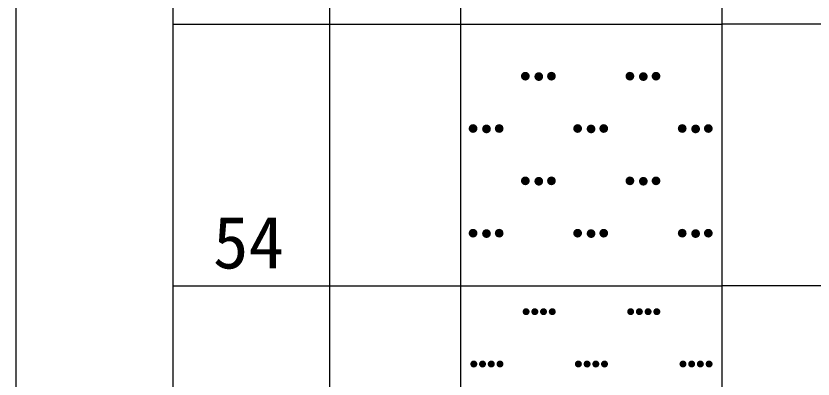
# Model space of a CAD drawing. Header units: inches. Extents: x -27 to 109, y -598 to 26.
# Drawn here: x 14.68 to 20.78, y -272.55 to -269.77 of the extents above; entities that cross this region are included whole.
import ezdxf

# ---------------------------------------------------------------- set-up
doc = ezdxf.new("R2010")
doc.units = ezdxf.units.IN
doc.header["$MEASUREMENT"] = 0
doc.layers.get('0').update_dxf_attribs({"lineweight": 0})
doc.styles.add('宋体', font='')
doc.styles.get('宋体').set_extended_font_data('宋体')

# ---------------------------------------------------------------- blocks, each defined once
blk = doc.blocks.new('lr_block_45')
at = {"true_color": 0x000000}
for points in [[(18.611, -270.2394), (18.6122, -270.2307), (18.611, -270.222), (18.6078, -270.214), (18.6025, -270.2071), (18.5955, -270.2017), (18.5875, -270.1986), (18.5789, -270.1973), (18.5702, -270.1986), (18.5622, -270.2017), (18.5553, -270.2071), (18.5499, -270.214), (18.5467, -270.222), (18.5455, -270.2307), (18.5467, -270.2394), (18.5499, -270.2473), (18.5553, -270.2543), (18.5622, -270.2596), (18.5702, -270.2628), (18.5789, -270.264), (18.5875, -270.2628), (18.5955, -270.2596), (18.6025, -270.2543), (18.6078, -270.2473)], [(18.7138, -270.2424), (18.715, -270.2337), (18.7138, -270.2251), (18.7106, -270.2171), (18.7053, -270.2101), (18.6983, -270.2048), (18.6903, -270.2016), (18.6817, -270.2004), (18.673, -270.2016), (18.665, -270.2048), (18.6581, -270.2101), (18.6527, -270.2171), (18.6495, -270.2251), (18.6483, -270.2337), (18.6495, -270.2424), (18.6527, -270.2504), (18.6581, -270.2573), (18.665, -270.2627), (18.673, -270.2659), (18.6817, -270.2671), (18.6903, -270.2659), (18.6983, -270.2627), (18.7053, -270.2573), (18.7106, -270.2504)], [(18.8109, -270.2394), (18.8121, -270.2307), (18.8109, -270.222), (18.8077, -270.214), (18.8023, -270.2071), (18.7954, -270.2017), (18.7874, -270.1986), (18.7787, -270.1973), (18.7701, -270.1986), (18.7621, -270.2017), (18.7551, -270.2071), (18.7498, -270.214), (18.7466, -270.222), (18.7454, -270.2307), (18.7466, -270.2394), (18.7498, -270.2473), (18.7551, -270.2543), (18.7621, -270.2596), (18.7701, -270.2628), (18.7787, -270.264), (18.7874, -270.2628), (18.7954, -270.2596), (18.8023, -270.2543), (18.8077, -270.2473)], [(19.411, -270.2394), (19.4122, -270.2307), (19.411, -270.222), (19.4078, -270.214), (19.4025, -270.2071), (19.3955, -270.2017), (19.3875, -270.1986), (19.3789, -270.1973), (19.3702, -270.1986), (19.3622, -270.2017), (19.3553, -270.2071), (19.3499, -270.214), (19.3467, -270.222), (19.3455, -270.2307), (19.3467, -270.2394), (19.3499, -270.2473), (19.3553, -270.2543), (19.3622, -270.2596), (19.3702, -270.2628), (19.3789, -270.264), (19.3875, -270.2628), (19.3955, -270.2596), (19.4025, -270.2543), (19.4078, -270.2473)], [(19.5138, -270.2424), (19.515, -270.2337), (19.5138, -270.2251), (19.5106, -270.2171), (19.5053, -270.2101), (19.4983, -270.2048), (19.4903, -270.2016), (19.4817, -270.2004), (19.473, -270.2016), (19.465, -270.2048), (19.4581, -270.2101), (19.4527, -270.2171), (19.4495, -270.2251), (19.4483, -270.2337), (19.4495, -270.2424), (19.4527, -270.2504), (19.4581, -270.2573), (19.465, -270.2627), (19.473, -270.2659), (19.4817, -270.2671), (19.4903, -270.2659), (19.4983, -270.2627), (19.5053, -270.2573), (19.5106, -270.2504)], [(19.6109, -270.2394), (19.6121, -270.2307), (19.6109, -270.222), (19.6077, -270.214), (19.6023, -270.2071), (19.5954, -270.2017), (19.5874, -270.1986), (19.5787, -270.1973), (19.5701, -270.1986), (19.5621, -270.2017), (19.5551, -270.2071), (19.5498, -270.214), (19.5466, -270.222), (19.5454, -270.2307), (19.5466, -270.2394), (19.5498, -270.2473), (19.5551, -270.2543), (19.5621, -270.2596), (19.5701, -270.2628), (19.5787, -270.264), (19.5874, -270.2628), (19.5954, -270.2596), (19.6023, -270.2543), (19.6077, -270.2473)], [(18.211, -270.6393), (18.2122, -270.6307), (18.211, -270.622), (18.2078, -270.614), (18.2025, -270.6071), (18.1955, -270.6017), (18.1875, -270.5985), (18.1789, -270.5973), (18.1702, -270.5985), (18.1622, -270.6017), (18.1553, -270.6071), (18.1499, -270.614), (18.1467, -270.622), (18.1455, -270.6307), (18.1467, -270.6393), (18.1499, -270.6474), (18.1553, -270.6543), (18.1622, -270.6596), (18.1702, -270.6628), (18.1789, -270.664), (18.1875, -270.6628), (18.1955, -270.6596), (18.2025, -270.6543), (18.2078, -270.6474)], [(18.3138, -270.6424), (18.315, -270.6338), (18.3138, -270.6251), (18.3106, -270.6171), (18.3053, -270.6101), (18.2983, -270.6048), (18.2903, -270.6016), (18.2817, -270.6004), (18.273, -270.6016), (18.265, -270.6048), (18.2581, -270.6101), (18.2527, -270.6171), (18.2495, -270.6251), (18.2483, -270.6338), (18.2495, -270.6424), (18.2527, -270.6504), (18.2581, -270.6574), (18.265, -270.6627), (18.273, -270.6659), (18.2817, -270.6671), (18.2903, -270.6659), (18.2983, -270.6627), (18.3053, -270.6574), (18.3106, -270.6504)], [(18.4109, -270.6393), (18.4121, -270.6307), (18.4109, -270.622), (18.4077, -270.614), (18.4023, -270.6071), (18.3954, -270.6017), (18.3874, -270.5985), (18.3787, -270.5973), (18.3701, -270.5985), (18.3621, -270.6017), (18.3551, -270.6071), (18.3498, -270.614), (18.3466, -270.622), (18.3454, -270.6307), (18.3466, -270.6393), (18.3498, -270.6474), (18.3551, -270.6543), (18.3621, -270.6596), (18.3701, -270.6628), (18.3787, -270.664), (18.3874, -270.6628), (18.3954, -270.6596), (18.4023, -270.6543), (18.4077, -270.6474)], [(19.011, -270.6393), (19.0122, -270.6307), (19.011, -270.622), (19.0078, -270.614), (19.0025, -270.6071), (18.9955, -270.6017), (18.9875, -270.5985), (18.9789, -270.5973), (18.9702, -270.5985), (18.9622, -270.6017), (18.9553, -270.6071), (18.9499, -270.614), (18.9467, -270.622), (18.9455, -270.6307), (18.9467, -270.6393), (18.9499, -270.6474), (18.9553, -270.6543), (18.9622, -270.6596), (18.9702, -270.6628), (18.9789, -270.664), (18.9875, -270.6628), (18.9955, -270.6596), (19.0025, -270.6543), (19.0078, -270.6474)], [(19.1138, -270.6424), (19.115, -270.6338), (19.1138, -270.6251), (19.1106, -270.6171), (19.1053, -270.6101), (19.0983, -270.6048), (19.0903, -270.6016), (19.0817, -270.6004), (19.073, -270.6016), (19.065, -270.6048), (19.0581, -270.6101), (19.0527, -270.6171), (19.0495, -270.6251), (19.0483, -270.6338), (19.0495, -270.6424), (19.0527, -270.6504), (19.0581, -270.6574), (19.065, -270.6627), (19.073, -270.6659), (19.0817, -270.6671), (19.0903, -270.6659), (19.0983, -270.6627), (19.1053, -270.6574), (19.1106, -270.6504)], [(19.2109, -270.6393), (19.2121, -270.6307), (19.2109, -270.622), (19.2077, -270.614), (19.2023, -270.6071), (19.1954, -270.6017), (19.1874, -270.5985), (19.1787, -270.5973), (19.1701, -270.5985), (19.1621, -270.6017), (19.1551, -270.6071), (19.1498, -270.614), (19.1466, -270.622), (19.1454, -270.6307), (19.1466, -270.6393), (19.1498, -270.6474), (19.1551, -270.6543), (19.1621, -270.6596), (19.1701, -270.6628), (19.1787, -270.664), (19.1874, -270.6628), (19.1954, -270.6596), (19.2023, -270.6543), (19.2077, -270.6474)], [(19.811, -270.6393), (19.8122, -270.6307), (19.811, -270.622), (19.8078, -270.614), (19.8025, -270.6071), (19.7955, -270.6017), (19.7875, -270.5985), (19.7789, -270.5973), (19.7702, -270.5985), (19.7622, -270.6017), (19.7553, -270.6071), (19.7499, -270.614), (19.7467, -270.622), (19.7455, -270.6307), (19.7467, -270.6393), (19.7499, -270.6474), (19.7553, -270.6543), (19.7622, -270.6596), (19.7702, -270.6628), (19.7789, -270.664), (19.7875, -270.6628), (19.7955, -270.6596), (19.8025, -270.6543), (19.8078, -270.6474)], [(19.9138, -270.6424), (19.915, -270.6338), (19.9138, -270.6251), (19.9106, -270.6171), (19.9053, -270.6101), (19.8983, -270.6048), (19.8903, -270.6016), (19.8817, -270.6004), (19.873, -270.6016), (19.865, -270.6048), (19.8581, -270.6101), (19.8527, -270.6171), (19.8495, -270.6251), (19.8483, -270.6338), (19.8495, -270.6424), (19.8527, -270.6504), (19.8581, -270.6574), (19.865, -270.6627), (19.873, -270.6659), (19.8817, -270.6671), (19.8903, -270.6659), (19.8983, -270.6627), (19.9053, -270.6574), (19.9106, -270.6504)], [(20.0109, -270.6393), (20.0121, -270.6307), (20.0109, -270.622), (20.0077, -270.614), (20.0023, -270.6071), (19.9954, -270.6017), (19.9874, -270.5985), (19.9787, -270.5973), (19.9701, -270.5985), (19.9621, -270.6017), (19.9551, -270.6071), (19.9498, -270.614), (19.9466, -270.622), (19.9454, -270.6307), (19.9466, -270.6393), (19.9498, -270.6474), (19.9551, -270.6543), (19.9621, -270.6596), (19.9701, -270.6628), (19.9787, -270.664), (19.9874, -270.6628), (19.9954, -270.6596), (20.0023, -270.6543), (20.0077, -270.6474)], [(18.611, -271.0394), (18.6122, -271.0307), (18.611, -271.022), (18.6078, -271.014), (18.6025, -271.0071), (18.5955, -271.0018), (18.5875, -270.9986), (18.5789, -270.9973), (18.5702, -270.9986), (18.5622, -271.0018), (18.5553, -271.0071), (18.5499, -271.014), (18.5467, -271.022), (18.5455, -271.0307), (18.5467, -271.0394), (18.5499, -271.0473), (18.5553, -271.0543), (18.5622, -271.0596), (18.5702, -271.0628), (18.5789, -271.064), (18.5875, -271.0628), (18.5955, -271.0596), (18.6025, -271.0543), (18.6078, -271.0473)], [(18.7138, -271.0424), (18.715, -271.0337), (18.7138, -271.0251), (18.7106, -271.0171), (18.7053, -271.0102), (18.6983, -271.0048), (18.6903, -271.0016), (18.6817, -271.0004), (18.673, -271.0016), (18.665, -271.0048), (18.6581, -271.0102), (18.6527, -271.0171), (18.6495, -271.0251), (18.6483, -271.0337), (18.6495, -271.0424), (18.6527, -271.0504), (18.6581, -271.0573), (18.665, -271.0627), (18.673, -271.0659), (18.6817, -271.0671), (18.6903, -271.0659), (18.6983, -271.0627), (18.7053, -271.0573), (18.7106, -271.0504)], [(18.8109, -271.0394), (18.8121, -271.0307), (18.8109, -271.022), (18.8077, -271.014), (18.8023, -271.0071), (18.7954, -271.0018), (18.7874, -270.9986), (18.7787, -270.9973), (18.7701, -270.9986), (18.7621, -271.0018), (18.7551, -271.0071), (18.7498, -271.014), (18.7466, -271.022), (18.7454, -271.0307), (18.7466, -271.0394), (18.7498, -271.0473), (18.7551, -271.0543), (18.7621, -271.0596), (18.7701, -271.0628), (18.7787, -271.064), (18.7874, -271.0628), (18.7954, -271.0596), (18.8023, -271.0543), (18.8077, -271.0473)], [(19.411, -271.0394), (19.4122, -271.0307), (19.411, -271.022), (19.4078, -271.014), (19.4025, -271.0071), (19.3955, -271.0018), (19.3875, -270.9986), (19.3789, -270.9973), (19.3702, -270.9986), (19.3622, -271.0018), (19.3553, -271.0071), (19.3499, -271.014), (19.3467, -271.022), (19.3455, -271.0307), (19.3467, -271.0394), (19.3499, -271.0473), (19.3553, -271.0543), (19.3622, -271.0596), (19.3702, -271.0628), (19.3789, -271.064), (19.3875, -271.0628), (19.3955, -271.0596), (19.4025, -271.0543), (19.4078, -271.0473)], [(19.5138, -271.0424), (19.515, -271.0337), (19.5138, -271.0251), (19.5106, -271.0171), (19.5053, -271.0102), (19.4983, -271.0048), (19.4903, -271.0016), (19.4817, -271.0004), (19.473, -271.0016), (19.465, -271.0048), (19.4581, -271.0102), (19.4527, -271.0171), (19.4495, -271.0251), (19.4483, -271.0337), (19.4495, -271.0424), (19.4527, -271.0504), (19.4581, -271.0573), (19.465, -271.0627), (19.473, -271.0659), (19.4817, -271.0671), (19.4903, -271.0659), (19.4983, -271.0627), (19.5053, -271.0573), (19.5106, -271.0504)], [(19.6109, -271.0394), (19.6121, -271.0307), (19.6109, -271.022), (19.6077, -271.014), (19.6023, -271.0071), (19.5954, -271.0018), (19.5874, -270.9986), (19.5787, -270.9973), (19.5701, -270.9986), (19.5621, -271.0018), (19.5551, -271.0071), (19.5498, -271.014), (19.5466, -271.022), (19.5454, -271.0307), (19.5466, -271.0394), (19.5498, -271.0473), (19.5551, -271.0543), (19.5621, -271.0596), (19.5701, -271.0628), (19.5787, -271.064), (19.5874, -271.0628), (19.5954, -271.0596), (19.6023, -271.0543), (19.6077, -271.0473)], [(18.211, -271.4393), (18.2122, -271.4307), (18.211, -271.422), (18.2078, -271.414), (18.2025, -271.4071), (18.1955, -271.4017), (18.1875, -271.3986), (18.1789, -271.3974), (18.1702, -271.3986), (18.1622, -271.4017), (18.1553, -271.4071), (18.1499, -271.414), (18.1467, -271.422), (18.1455, -271.4307), (18.1467, -271.4393), (18.1499, -271.4473), (18.1553, -271.4543), (18.1622, -271.4596), (18.1702, -271.4628), (18.1789, -271.464), (18.1875, -271.4628), (18.1955, -271.4596), (18.2025, -271.4543), (18.2078, -271.4473)], [(18.3138, -271.4424), (18.315, -271.4337), (18.3138, -271.4251), (18.3106, -271.4171), (18.3053, -271.4101), (18.2983, -271.4048), (18.2903, -271.4016), (18.2817, -271.4004), (18.273, -271.4016), (18.265, -271.4048), (18.2581, -271.4101), (18.2527, -271.4171), (18.2495, -271.4251), (18.2483, -271.4337), (18.2495, -271.4424), (18.2527, -271.4504), (18.2581, -271.4574), (18.265, -271.4627), (18.273, -271.4659), (18.2817, -271.4671), (18.2903, -271.4659), (18.2983, -271.4627), (18.3053, -271.4574), (18.3106, -271.4504)], [(18.4109, -271.4393), (18.4121, -271.4307), (18.4109, -271.422), (18.4077, -271.414), (18.4023, -271.4071), (18.3954, -271.4017), (18.3874, -271.3986), (18.3787, -271.3974), (18.3701, -271.3986), (18.3621, -271.4017), (18.3551, -271.4071), (18.3498, -271.414), (18.3466, -271.422), (18.3454, -271.4307), (18.3466, -271.4393), (18.3498, -271.4473), (18.3551, -271.4543), (18.3621, -271.4596), (18.3701, -271.4628), (18.3787, -271.464), (18.3874, -271.4628), (18.3954, -271.4596), (18.4023, -271.4543), (18.4077, -271.4473)], [(19.011, -271.4393), (19.0122, -271.4307), (19.011, -271.422), (19.0078, -271.414), (19.0025, -271.4071), (18.9955, -271.4017), (18.9875, -271.3986), (18.9789, -271.3974), (18.9702, -271.3986), (18.9622, -271.4017), (18.9553, -271.4071), (18.9499, -271.414), (18.9467, -271.422), (18.9455, -271.4307), (18.9467, -271.4393), (18.9499, -271.4473), (18.9553, -271.4543), (18.9622, -271.4596), (18.9702, -271.4628), (18.9789, -271.464), (18.9875, -271.4628), (18.9955, -271.4596), (19.0025, -271.4543), (19.0078, -271.4473)], [(19.1138, -271.4424), (19.115, -271.4337), (19.1138, -271.4251), (19.1106, -271.4171), (19.1053, -271.4101), (19.0983, -271.4048), (19.0903, -271.4016), (19.0817, -271.4004), (19.073, -271.4016), (19.065, -271.4048), (19.0581, -271.4101), (19.0527, -271.4171), (19.0495, -271.4251), (19.0483, -271.4337), (19.0495, -271.4424), (19.0527, -271.4504), (19.0581, -271.4574), (19.065, -271.4627), (19.073, -271.4659), (19.0817, -271.4671), (19.0903, -271.4659), (19.0983, -271.4627), (19.1053, -271.4574), (19.1106, -271.4504)], [(19.2109, -271.4393), (19.2121, -271.4307), (19.2109, -271.422), (19.2077, -271.414), (19.2023, -271.4071), (19.1954, -271.4017), (19.1874, -271.3986), (19.1787, -271.3974), (19.1701, -271.3986), (19.1621, -271.4017), (19.1551, -271.4071), (19.1498, -271.414), (19.1466, -271.422), (19.1454, -271.4307), (19.1466, -271.4393), (19.1498, -271.4473), (19.1551, -271.4543), (19.1621, -271.4596), (19.1701, -271.4628), (19.1787, -271.464), (19.1874, -271.4628), (19.1954, -271.4596), (19.2023, -271.4543), (19.2077, -271.4473)], [(19.811, -271.4393), (19.8122, -271.4307), (19.811, -271.422), (19.8078, -271.414), (19.8025, -271.4071), (19.7955, -271.4017), (19.7875, -271.3986), (19.7789, -271.3974), (19.7702, -271.3986), (19.7622, -271.4017), (19.7553, -271.4071), (19.7499, -271.414), (19.7467, -271.422), (19.7455, -271.4307), (19.7467, -271.4393), (19.7499, -271.4473), (19.7553, -271.4543), (19.7622, -271.4596), (19.7702, -271.4628), (19.7789, -271.464), (19.7875, -271.4628), (19.7955, -271.4596), (19.8025, -271.4543), (19.8078, -271.4473)], [(19.9138, -271.4424), (19.915, -271.4337), (19.9138, -271.4251), (19.9106, -271.4171), (19.9053, -271.4101), (19.8983, -271.4048), (19.8903, -271.4016), (19.8817, -271.4004), (19.873, -271.4016), (19.865, -271.4048), (19.8581, -271.4101), (19.8527, -271.4171), (19.8495, -271.4251), (19.8483, -271.4337), (19.8495, -271.4424), (19.8527, -271.4504), (19.8581, -271.4574), (19.865, -271.4627), (19.873, -271.4659), (19.8817, -271.4671), (19.8903, -271.4659), (19.8983, -271.4627), (19.9053, -271.4574), (19.9106, -271.4504)], [(20.0109, -271.4393), (20.0121, -271.4307), (20.0109, -271.422), (20.0077, -271.414), (20.0023, -271.4071), (19.9954, -271.4017), (19.9874, -271.3986), (19.9787, -271.3974), (19.9701, -271.3986), (19.9621, -271.4017), (19.9551, -271.4071), (19.9498, -271.414), (19.9466, -271.422), (19.9454, -271.4307), (19.9466, -271.4393), (19.9498, -271.4473), (19.9551, -271.4543), (19.9621, -271.4596), (19.9701, -271.4628), (19.9787, -271.464), (19.9874, -271.4628), (19.9954, -271.4596), (20.0023, -271.4543), (20.0077, -271.4473)]]:
    blk.add_hatch(color=18, dxfattribs=at).paths.add_polyline_path(points, flags=17)
blk = doc.blocks.new('lr_block_46')
at = {"true_color": 0x000000}
for points in [[(18.6105, -272.0376), (18.6114, -272.0307), (18.6105, -272.0238), (18.6078, -272.0174), (18.6035, -272.0119), (18.5981, -272.0076), (18.5917, -272.005), (18.5847, -272.004), (18.5778, -272.005), (18.5714, -272.0076), (18.5659, -272.0119), (18.5617, -272.0174), (18.559, -272.0238), (18.5581, -272.0307), (18.559, -272.0376), (18.5617, -272.044), (18.5659, -272.0495), (18.5714, -272.0537), (18.5778, -272.0564), (18.5847, -272.0573), (18.5917, -272.0564), (18.5981, -272.0537), (18.6035, -272.0495), (18.6078, -272.044)], [(18.6771, -272.0376), (18.6781, -272.0307), (18.6771, -272.0238), (18.6745, -272.0174), (18.6702, -272.0119), (18.6647, -272.0076), (18.6583, -272.005), (18.6514, -272.004), (18.6445, -272.005), (18.6381, -272.0076), (18.6326, -272.0119), (18.6283, -272.0174), (18.6257, -272.0238), (18.6247, -272.0307), (18.6257, -272.0376), (18.6283, -272.044), (18.6326, -272.0495), (18.6381, -272.0537), (18.6445, -272.0564), (18.6514, -272.0573), (18.6583, -272.0564), (18.6647, -272.0537), (18.6702, -272.0495), (18.6745, -272.044)], [(18.7438, -272.0376), (18.7447, -272.0307), (18.7438, -272.0238), (18.7411, -272.0174), (18.7369, -272.0119), (18.7314, -272.0076), (18.725, -272.005), (18.7181, -272.004), (18.7111, -272.005), (18.7047, -272.0076), (18.6993, -272.0119), (18.695, -272.0174), (18.6923, -272.0238), (18.6914, -272.0307), (18.6923, -272.0376), (18.695, -272.044), (18.6993, -272.0495), (18.7047, -272.0537), (18.7111, -272.0564), (18.7181, -272.0573), (18.725, -272.0564), (18.7314, -272.0537), (18.7369, -272.0495), (18.7411, -272.044)], [(18.8105, -272.0376), (18.8114, -272.0307), (18.8105, -272.0238), (18.8078, -272.0174), (18.8035, -272.0119), (18.7981, -272.0076), (18.7917, -272.005), (18.7847, -272.004), (18.7778, -272.005), (18.7714, -272.0076), (18.7659, -272.0119), (18.7617, -272.0174), (18.759, -272.0238), (18.7581, -272.0307), (18.759, -272.0376), (18.7617, -272.044), (18.7659, -272.0495), (18.7714, -272.0537), (18.7778, -272.0564), (18.7847, -272.0573), (18.7917, -272.0564), (18.7981, -272.0537), (18.8035, -272.0495), (18.8078, -272.044)], [(19.4105, -272.0376), (19.4114, -272.0307), (19.4105, -272.0238), (19.4078, -272.0174), (19.4035, -272.0119), (19.3981, -272.0076), (19.3917, -272.005), (19.3847, -272.004), (19.3778, -272.005), (19.3714, -272.0076), (19.3659, -272.0119), (19.3617, -272.0174), (19.359, -272.0238), (19.3581, -272.0307), (19.359, -272.0376), (19.3617, -272.044), (19.3659, -272.0495), (19.3714, -272.0537), (19.3778, -272.0564), (19.3847, -272.0573), (19.3917, -272.0564), (19.3981, -272.0537), (19.4035, -272.0495), (19.4078, -272.044)], [(19.4771, -272.0376), (19.4781, -272.0307), (19.4771, -272.0238), (19.4745, -272.0174), (19.4702, -272.0119), (19.4647, -272.0076), (19.4583, -272.005), (19.4514, -272.004), (19.4445, -272.005), (19.4381, -272.0076), (19.4326, -272.0119), (19.4283, -272.0174), (19.4257, -272.0238), (19.4247, -272.0307), (19.4257, -272.0376), (19.4283, -272.044), (19.4326, -272.0495), (19.4381, -272.0537), (19.4445, -272.0564), (19.4514, -272.0573), (19.4583, -272.0564), (19.4647, -272.0537), (19.4702, -272.0495), (19.4745, -272.044)], [(19.5438, -272.0376), (19.5447, -272.0307), (19.5438, -272.0238), (19.5411, -272.0174), (19.5369, -272.0119), (19.5314, -272.0076), (19.525, -272.005), (19.5181, -272.004), (19.5111, -272.005), (19.5047, -272.0076), (19.4993, -272.0119), (19.495, -272.0174), (19.4923, -272.0238), (19.4914, -272.0307), (19.4923, -272.0376), (19.495, -272.044), (19.4993, -272.0495), (19.5047, -272.0537), (19.5111, -272.0564), (19.5181, -272.0573), (19.525, -272.0564), (19.5314, -272.0537), (19.5369, -272.0495), (19.5411, -272.044)], [(19.6105, -272.0376), (19.6114, -272.0307), (19.6105, -272.0238), (19.6078, -272.0174), (19.6035, -272.0119), (19.5981, -272.0076), (19.5917, -272.005), (19.5847, -272.004), (19.5778, -272.005), (19.5714, -272.0076), (19.5659, -272.0119), (19.5617, -272.0174), (19.559, -272.0238), (19.5581, -272.0307), (19.559, -272.0376), (19.5617, -272.044), (19.5659, -272.0495), (19.5714, -272.0537), (19.5778, -272.0564), (19.5847, -272.0573), (19.5917, -272.0564), (19.5981, -272.0537), (19.6035, -272.0495), (19.6078, -272.044)], [(18.2105, -272.4376), (18.2114, -272.4307), (18.2105, -272.4237), (18.2078, -272.4173), (18.2035, -272.4119), (18.1981, -272.4076), (18.1917, -272.4049), (18.1847, -272.404), (18.1778, -272.4049), (18.1714, -272.4076), (18.1659, -272.4119), (18.1617, -272.4173), (18.159, -272.4237), (18.1581, -272.4307), (18.159, -272.4376), (18.1617, -272.444), (18.1659, -272.4495), (18.1714, -272.4538), (18.1778, -272.4564), (18.1847, -272.4574), (18.1917, -272.4564), (18.1981, -272.4538), (18.2035, -272.4495), (18.2078, -272.444)], [(18.2771, -272.4376), (18.2781, -272.4307), (18.2771, -272.4237), (18.2745, -272.4173), (18.2702, -272.4119), (18.2647, -272.4076), (18.2583, -272.4049), (18.2514, -272.404), (18.2445, -272.4049), (18.2381, -272.4076), (18.2326, -272.4119), (18.2283, -272.4173), (18.2257, -272.4237), (18.2247, -272.4307), (18.2257, -272.4376), (18.2283, -272.444), (18.2326, -272.4495), (18.2381, -272.4538), (18.2445, -272.4564), (18.2514, -272.4574), (18.2583, -272.4564), (18.2647, -272.4538), (18.2702, -272.4495), (18.2745, -272.444)], [(18.3438, -272.4376), (18.3447, -272.4307), (18.3438, -272.4237), (18.3411, -272.4173), (18.3369, -272.4119), (18.3314, -272.4076), (18.325, -272.4049), (18.3181, -272.404), (18.3111, -272.4049), (18.3047, -272.4076), (18.2993, -272.4119), (18.295, -272.4173), (18.2923, -272.4237), (18.2914, -272.4307), (18.2923, -272.4376), (18.295, -272.444), (18.2993, -272.4495), (18.3047, -272.4538), (18.3111, -272.4564), (18.3181, -272.4574), (18.325, -272.4564), (18.3314, -272.4538), (18.3369, -272.4495), (18.3411, -272.444)], [(18.4105, -272.4376), (18.4114, -272.4307), (18.4105, -272.4237), (18.4078, -272.4173), (18.4035, -272.4119), (18.3981, -272.4076), (18.3917, -272.4049), (18.3847, -272.404), (18.3778, -272.4049), (18.3714, -272.4076), (18.3659, -272.4119), (18.3617, -272.4173), (18.359, -272.4237), (18.3581, -272.4307), (18.359, -272.4376), (18.3617, -272.444), (18.3659, -272.4495), (18.3714, -272.4538), (18.3778, -272.4564), (18.3847, -272.4574), (18.3917, -272.4564), (18.3981, -272.4538), (18.4035, -272.4495), (18.4078, -272.444)], [(19.0105, -272.4376), (19.0114, -272.4307), (19.0105, -272.4237), (19.0078, -272.4173), (19.0035, -272.4119), (18.9981, -272.4076), (18.9917, -272.4049), (18.9847, -272.404), (18.9778, -272.4049), (18.9714, -272.4076), (18.9659, -272.4119), (18.9617, -272.4173), (18.959, -272.4237), (18.9581, -272.4307), (18.959, -272.4376), (18.9617, -272.444), (18.9659, -272.4495), (18.9714, -272.4538), (18.9778, -272.4564), (18.9847, -272.4574), (18.9917, -272.4564), (18.9981, -272.4538), (19.0035, -272.4495), (19.0078, -272.444)], [(19.0771, -272.4376), (19.0781, -272.4307), (19.0771, -272.4237), (19.0745, -272.4173), (19.0702, -272.4119), (19.0647, -272.4076), (19.0583, -272.4049), (19.0514, -272.404), (19.0445, -272.4049), (19.0381, -272.4076), (19.0326, -272.4119), (19.0283, -272.4173), (19.0257, -272.4237), (19.0247, -272.4307), (19.0257, -272.4376), (19.0283, -272.444), (19.0326, -272.4495), (19.0381, -272.4538), (19.0445, -272.4564), (19.0514, -272.4574), (19.0583, -272.4564), (19.0647, -272.4538), (19.0702, -272.4495), (19.0745, -272.444)], [(19.1438, -272.4376), (19.1447, -272.4307), (19.1438, -272.4237), (19.1411, -272.4173), (19.1369, -272.4119), (19.1314, -272.4076), (19.125, -272.4049), (19.1181, -272.404), (19.1111, -272.4049), (19.1047, -272.4076), (19.0993, -272.4119), (19.095, -272.4173), (19.0923, -272.4237), (19.0914, -272.4307), (19.0923, -272.4376), (19.095, -272.444), (19.0993, -272.4495), (19.1047, -272.4538), (19.1111, -272.4564), (19.1181, -272.4574), (19.125, -272.4564), (19.1314, -272.4538), (19.1369, -272.4495), (19.1411, -272.444)], [(19.2105, -272.4376), (19.2114, -272.4307), (19.2105, -272.4237), (19.2078, -272.4173), (19.2035, -272.4119), (19.1981, -272.4076), (19.1917, -272.4049), (19.1847, -272.404), (19.1778, -272.4049), (19.1714, -272.4076), (19.1659, -272.4119), (19.1617, -272.4173), (19.159, -272.4237), (19.1581, -272.4307), (19.159, -272.4376), (19.1617, -272.444), (19.1659, -272.4495), (19.1714, -272.4538), (19.1778, -272.4564), (19.1847, -272.4574), (19.1917, -272.4564), (19.1981, -272.4538), (19.2035, -272.4495), (19.2078, -272.444)], [(19.8105, -272.4376), (19.8114, -272.4307), (19.8105, -272.4237), (19.8078, -272.4173), (19.8035, -272.4119), (19.7981, -272.4076), (19.7917, -272.4049), (19.7847, -272.404), (19.7778, -272.4049), (19.7714, -272.4076), (19.7659, -272.4119), (19.7617, -272.4173), (19.759, -272.4237), (19.7581, -272.4307), (19.759, -272.4376), (19.7617, -272.444), (19.7659, -272.4495), (19.7714, -272.4538), (19.7778, -272.4564), (19.7847, -272.4574), (19.7917, -272.4564), (19.7981, -272.4538), (19.8035, -272.4495), (19.8078, -272.444)], [(19.8771, -272.4376), (19.8781, -272.4307), (19.8771, -272.4237), (19.8745, -272.4173), (19.8702, -272.4119), (19.8647, -272.4076), (19.8583, -272.4049), (19.8514, -272.404), (19.8445, -272.4049), (19.8381, -272.4076), (19.8326, -272.4119), (19.8283, -272.4173), (19.8257, -272.4237), (19.8247, -272.4307), (19.8257, -272.4376), (19.8283, -272.444), (19.8326, -272.4495), (19.8381, -272.4538), (19.8445, -272.4564), (19.8514, -272.4574), (19.8583, -272.4564), (19.8647, -272.4538), (19.8702, -272.4495), (19.8745, -272.444)], [(19.9438, -272.4376), (19.9447, -272.4307), (19.9438, -272.4237), (19.9411, -272.4173), (19.9369, -272.4119), (19.9314, -272.4076), (19.925, -272.4049), (19.9181, -272.404), (19.9111, -272.4049), (19.9047, -272.4076), (19.8993, -272.4119), (19.895, -272.4173), (19.8923, -272.4237), (19.8914, -272.4307), (19.8923, -272.4376), (19.895, -272.444), (19.8993, -272.4495), (19.9047, -272.4538), (19.9111, -272.4564), (19.9181, -272.4574), (19.925, -272.4564), (19.9314, -272.4538), (19.9369, -272.4495), (19.9411, -272.444)], [(20.0105, -272.4376), (20.0114, -272.4307), (20.0105, -272.4237), (20.0078, -272.4173), (20.0035, -272.4119), (19.9981, -272.4076), (19.9917, -272.4049), (19.9847, -272.404), (19.9778, -272.4049), (19.9714, -272.4076), (19.9659, -272.4119), (19.9617, -272.4173), (19.959, -272.4237), (19.9581, -272.4307), (19.959, -272.4376), (19.9617, -272.444), (19.9659, -272.4495), (19.9714, -272.4538), (19.9778, -272.4564), (19.9847, -272.4574), (19.9917, -272.4564), (19.9981, -272.4538), (20.0035, -272.4495), (20.0078, -272.444)]]:
    blk.add_hatch(color=18, dxfattribs=at).paths.add_polyline_path(points, flags=17)

msp = doc.modelspace()

# ---------------------------------------------------------------- linework, layer by layer
at = {"linetype": 'Continuous', "lineweight": 15}
for p, q in [((14.6817, 0.8962), (14.6817, -567.1838)), ((15.8817, 0.8962), (15.8817, -567.1838)), ((17.0817, 0.8962), (17.0817, -567.1838)), ((18.0817, -265.3838), (18.0817, -269.8338)), ((20.0817, -265.3838), (20.0817, -269.8338)), ((15.8817, -269.8338), (17.0817, -269.8338)), ((17.0817, -269.8338), (18.0817, -269.8338)), ((18.0817, -269.8338), (20.0817, -269.8338)), ((18.0817, -269.8338), (18.0817, -271.8338)), ((21.0817, -269.8338), (20.0817, -269.8338)), ((20.0817, -269.8338), (20.0817, -271.8338)), ((15.8817, -271.8338), (17.0817, -271.8338)), ((17.0817, -271.8338), (18.0817, -271.8338)), ((18.0817, -271.8338), (20.0817, -271.8338)), ((18.0817, -271.8338), (18.0817, -272.6338)), ((21.0817, -271.8338), (20.0817, -271.8338)), ((20.0817, -271.8338), (20.0817, -272.6338))]:
    msp.add_line(p, q, dxfattribs=at)

# ---------------------------------------------------------------- block references
at = {"color": 7}
for name in ['lr_block_45', 'lr_block_46']:
    msp.add_blockref(name, (0, 0), dxfattribs=at)

# ---------------------------------------------------------------- texts
at = {"style": '宋体'}
msp.add_text('54', height=0.4, dxfattribs=at).set_placement((16.1891, -271.7004))

doc.saveas('drawing.dxf')
